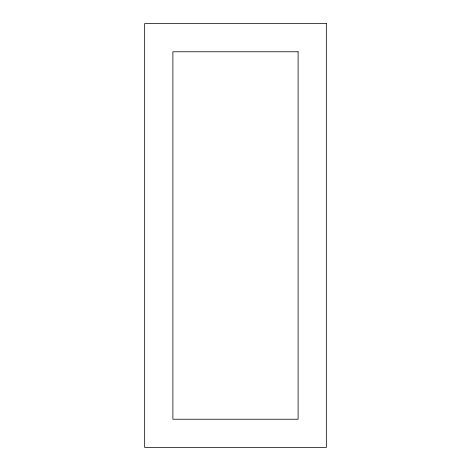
<?xml version="1.0" encoding="UTF-8"?>
<svg xmlns="http://www.w3.org/2000/svg" width="471" height="471" viewBox="0 0 471 471"><rect width="100%" height="100%" fill="white"/><g stroke="black" fill="none" stroke-linecap="round" stroke-linejoin="round"><path stroke-width="0.71" d="M326.338 23.55L144.662 23.55L144.662 447.45L326.338 447.45L326.338 23.55M298.114 51.769L172.886 51.769L172.886 419.231L298.114 419.231L298.114 51.769"/></g></svg>
